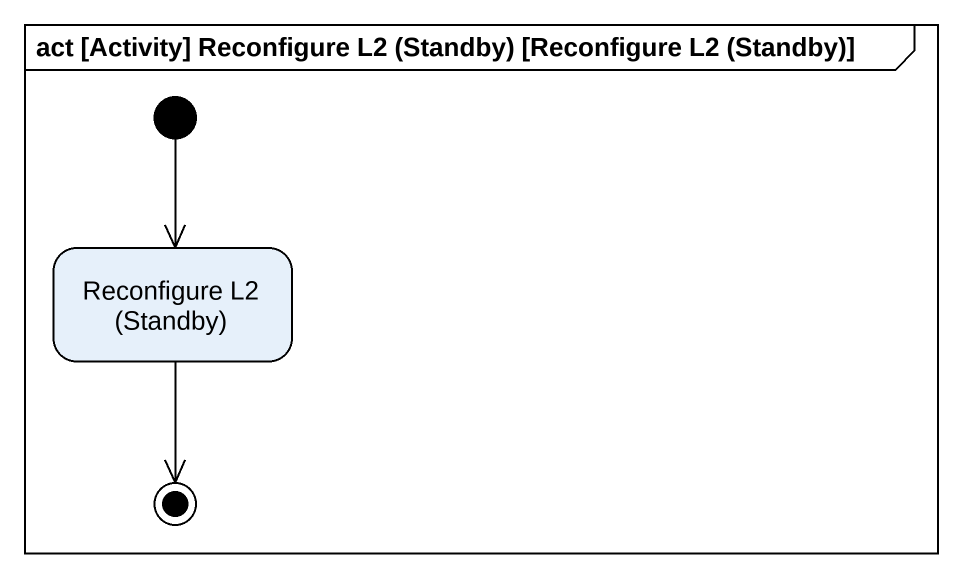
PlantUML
@startuml
mainframe act [Activity] Reconfigure L2 (Standby) [Reconfigure L2 (Standby)]
hide empty description
state "Reconfigure L2 (Standby)" as Reconfigure_L2_Standby
[*] --> Reconfigure_L2_Standby
Reconfigure_L2_Standby --> [*]
@enduml
